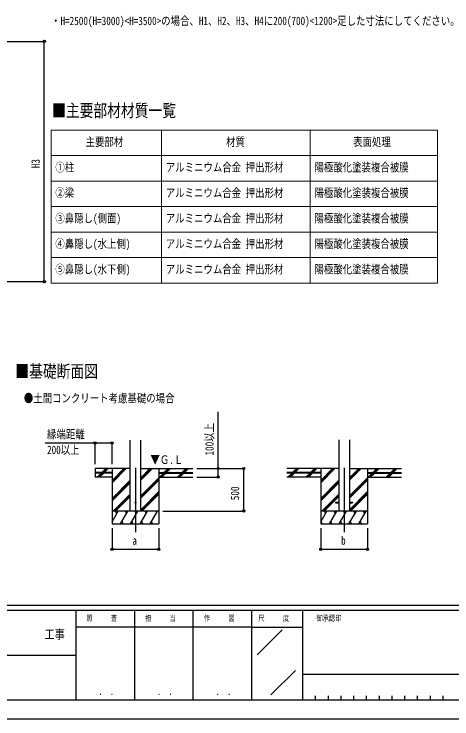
# Model space of a CAD drawing. Units: millimetres, scale not verified. Extents: x -12615 to 12615, y -8910 to 8910.
# Drawn here: x 3160 to 8313, y -8910 to -616 of the extents above; entities that cross this region are included whole.
import ezdxf
from ezdxf.enums import TextEntityAlignment as Align

# ---------------------------------------------------------------- set-up
doc = ezdxf.new("R2010")
doc.units = ezdxf.units.MM
doc.header["$LTSCALE"] = 40
doc.layers.add('0-1_TABLE1', color=7, linetype='Continuous', lineweight=18)
for name, color, linetype in [('0-2_USER1', 3, 'Continuous'), ('0-3_YKK_12', 2, 'Continuous'), ('0-4_YKK_13', 4, 'Continuous'), ('0-5_YKK_A1', 4, 'Continuous'), ('0-6_YKK_D', 6, 'Continuous'), ('0-7_YKK_ZWAK', 7, 'Continuous')]:
    doc.layers.add(name, color=color, linetype=linetype)
doc.styles.add('ＭＳ ゴシック', font='')
doc.styles.get('ＭＳ ゴシック').set_extended_font_data('MS Gothic')

msp = doc.modelspace()

# ---------------------------------------------------------------- linework, layer by layer
at = {"layer": '0-1_TABLE1'}
for p, q in [((3595.06, -1981), (8145.06, -1981)), ((3595.06, -1981), (3595.06, -3781)), ((4895.06, -1981), (4895.06, -3781)), ((6645.06, -1981), (6645.06, -3781)), ((8145.06, -1981), (8145.06, -3781)), ((3595.06, -2281), (8145.06, -2281)), ((3595.06, -2581), (8145.06, -2581)), ((3595.06, -2881), (8145.06, -2881)), ((3595.06, -3181), (8145.06, -3181)), ((3595.06, -3481), (8145.06, -3481)), ((3595.06, -3781), (8145.06, -3781))]:
    msp.add_line(p, q, dxfattribs=at)
at = {"layer": '0-3_YKK_12'}
for p, q in [((4587.06, -5954.79), (4587.06, -6714)), ((7044.06, -5954.79), (7044.06, -6714))]:
    msp.add_line(p, q, dxfattribs=at)
at = {"layer": '0-4_YKK_13'}
for p, q in [((6944.06, -6359.5), (6944.06, -6368.5)), ((6944.06, -6359.5), (6981.56, -6359.5)), ((6944.06, -6368.5), (6981.56, -6368.5)), ((7106.56, -6359.5), (7144.06, -6359.5)), ((7106.56, -6368.5), (7144.06, -6368.5)), ((7144.06, -6359.5), (7144.06, -6368.5))]:
    msp.add_line(p, q, dxfattribs=at)
msp.add_circle((4587.06, -6364), 5, dxfattribs=at)
at = {"layer": '0-5_YKK_A1'}
for p, q in [((4524.56, -6464), (4524.56, -5628.65)), ((4649.56, -6464), (4649.56, -5628.65)), ((6981.56, -5627.65), (6981.56, -6464)), ((7106.56, -5627.65), (7106.56, -6464)), ((4191.02, -6011.5), (4238.52, -5964)), ((4205.17, -6011.5), (4252.67, -5964)), ((4219.31, -6011.5), (4266.81, -5964)), ((4312.06, -5964), (4312.06, -6614)), ((4312.06, -6130.88), (4478.94, -5964)), ((4312.06, -6116.74), (4464.8, -5964)), ((4312.06, -6102.6), (4450.66, -5964)), ((4649.56, -6101.75), (4787.31, -5964)), ((4649.56, -6087.61), (4773.17, -5964)), ((4649.56, -6073.46), (4759.02, -5964)), ((4649.56, -5964), (5262.06, -5964)), ((4862.06, -5964), (4862.06, -6614)), ((4923.66, -6011.5), (4971.16, -5964)), ((4937.8, -6011.5), (4985.3, -5964)), ((4951.94, -6011.5), (4999.44, -5964)), ((5135.79, -6011.5), (5183.29, -5964)), ((5149.93, -6011.5), (5197.43, -5964)), ((5164.07, -6011.5), (5211.57, -5964)), ((6981.56, -5964), (6369.06, -5964)), ((6435.89, -6011.5), (6483.39, -5964)), ((6454.89, -6006.64), (6497.53, -5964)), ((6464.18, -6011.5), (6511.68, -5964)), ((6648.02, -6011.5), (6695.52, -5964)), ((6662.17, -6011.5), (6709.67, -5964)), ((6676.31, -6011.5), (6723.81, -5964)), ((6769.06, -5964), (6769.06, -6614)), ((6769.06, -6130.88), (6935.94, -5964)), ((6769.06, -6116.74), (6921.8, -5964)), ((6769.06, -6102.6), (6907.66, -5964)), ((7106.56, -6101.75), (7244.31, -5964)), ((7106.56, -6087.61), (7230.17, -5964)), ((7106.56, -6073.46), (7216.02, -5964)), ((7106.56, -5964), (7719.06, -5964)), ((7319.06, -5964), (7319.06, -6614)), ((7380.66, -6011.5), (7428.16, -5964)), ((7394.8, -6011.5), (7442.3, -5964)), ((7408.94, -6011.5), (7456.44, -5964)), ((7592.79, -6011.5), (7640.29, -5964)), ((7606.93, -6011.5), (7654.43, -5964)), ((7621.07, -6011.5), (7668.57, -5964)), ((4312.06, -6011.5), (4112.06, -6011.5)), ((4312.06, -6016.5), (4112.06, -6016.5)), ((4139.93, -6062.6), (4186.02, -6016.5)), ((4152.67, -6064), (4200.17, -6016.5)), ((4166.81, -6064), (4214.31, -6016.5)), ((4312.06, -6011.5), (4312.06, -6016.5)), ((4862.06, -6011.5), (5262.06, -6011.5)), ((4862.06, -6011.5), (4862.06, -6016.5)), ((4862.06, -6016.5), (5262.06, -6016.5)), ((4871.16, -6064), (4918.66, -6016.5)), ((4885.3, -6064), (4932.8, -6016.5)), ((4899.44, -6064), (4946.94, -6016.5)), ((5083.29, -6064), (5130.79, -6016.5)), ((5097.43, -6064), (5144.93, -6016.5)), ((5111.57, -6064), (5159.07, -6016.5)), ((6769.06, -6011.5), (6369.06, -6011.5)), ((6769.06, -6016.5), (6369.06, -6016.5)), ((6383.39, -6064), (6430.89, -6016.5)), ((6397.53, -6064), (6445.03, -6016.5)), ((6411.68, -6064), (6459.18, -6016.5)), ((6450.03, -6011.5), (6451.7, -6009.83)), ((6596.93, -6062.6), (6643.02, -6016.5)), ((6609.67, -6064), (6657.17, -6016.5)), ((6623.81, -6064), (6671.31, -6016.5)), ((6769.06, -6011.5), (6769.06, -6016.5)), ((7319.06, -6011.5), (7719.06, -6011.5)), ((7319.06, -6011.5), (7319.06, -6016.5)), ((7319.06, -6016.5), (7719.06, -6016.5)), ((7328.16, -6064), (7375.66, -6016.5)), ((7342.3, -6064), (7389.8, -6016.5)), ((7356.44, -6064), (7403.94, -6016.5)), ((7540.29, -6064), (7587.79, -6016.5)), ((7554.43, -6064), (7601.93, -6016.5)), ((7568.57, -6064), (7616.07, -6016.5)), ((4312.06, -6064), (4112.06, -6064)), ((4312.06, -6314.73), (4524.56, -6102.23)), ((4312.06, -6328.87), (4524.56, -6116.37)), ((4312.06, -6343.01), (4524.56, -6130.51)), ((4649.56, -6285.59), (4862.06, -6073.1)), ((4649.56, -6299.74), (4862.06, -6087.24)), ((4649.56, -6313.88), (4862.06, -6101.38)), ((4862.06, -6064), (5262.06, -6064)), ((6769.06, -6064), (6369.06, -6064)), ((6769.06, -6314.73), (6981.56, -6102.23)), ((6769.06, -6328.87), (6981.56, -6116.37)), ((6769.06, -6343.01), (6981.56, -6130.51)), ((7106.56, -6285.59), (7319.06, -6073.1)), ((7106.56, -6299.74), (7319.06, -6087.24)), ((7106.56, -6313.88), (7319.06, -6101.38)), ((7319.06, -6064), (7719.06, -6064)), ((4324.92, -6464), (4524.56, -6264.36)), ((4339.06, -6464), (4524.56, -6278.5)), ((4353.2, -6464), (4524.56, -6292.64)), ((4649.56, -6447.72), (4862.06, -6235.23)), ((4649.56, -6461.87), (4862.06, -6249.37)), ((4661.57, -6464), (4862.06, -6263.51)), ((6781.92, -6464), (6981.56, -6264.36)), ((6796.06, -6464), (6981.56, -6278.5)), ((6810.2, -6464), (6981.56, -6292.64)), ((7106.56, -6447.72), (7319.06, -6235.23)), ((7106.56, -6461.87), (7319.06, -6249.37)), ((7118.57, -6464), (7319.06, -6263.51)), ((4862.06, -6464), (4312.06, -6464)), ((4312.06, -6589.45), (4384.49, -6464)), ((4369.49, -6489.98), (4354.49, -6464)), ((4413.36, -6614), (4499.96, -6464)), ((4484.96, -6489.98), (4469.96, -6464)), ((4528.83, -6614), (4615.43, -6464)), ((4600.43, -6489.98), (4585.43, -6464)), ((4644.3, -6614), (4730.9, -6464)), ((4715.9, -6489.98), (4700.9, -6464)), ((4759.77, -6614), (4846.37, -6464)), ((4816.37, -6464), (4816.37, -6464)), ((7319.06, -6464), (6769.06, -6464)), ((6769.06, -6589.45), (6841.49, -6464)), ((6826.49, -6489.98), (6811.49, -6464)), ((6870.36, -6614), (6956.96, -6464)), ((6941.96, -6489.98), (6926.96, -6464)), ((6985.83, -6614), (7072.43, -6464)), ((7057.43, -6489.98), (7042.43, -6464)), ((7101.3, -6614), (7187.9, -6464)), ((7172.9, -6489.98), (7157.9, -6464)), ((7216.77, -6614), (7303.37, -6464)), ((7288.37, -6489.98), (7273.37, -6464)), ((4312.06, -6614), (4862.06, -6614)), ((4428.35, -6588.02), (4443.35, -6614)), ((4543.82, -6588.02), (4558.82, -6614)), ((4659.3, -6588.02), (4674.3, -6614)), ((4774.76, -6588.02), (4789.76, -6614)), ((6769.06, -6614), (7319.06, -6614)), ((6769.89, -6588.02), (6784.88, -6614)), ((6885.35, -6588.02), (6900.35, -6614)), ((7000.82, -6588.02), (7015.82, -6614)), ((7116.3, -6588.02), (7131.3, -6614)), ((7231.76, -6588.02), (7246.76, -6614))]:
    msp.add_line(p, q, dxfattribs=at)
msp.add_lwpolyline([(4524.56, -5964), (4112.06, -5964), (4112.06, -6064)], dxfattribs=at)
for centre in [(4177.06, -6009), (4267.06, -6009), (4907.06, -6009), (4997.06, -6009), (5087.06, -6009), (5177.06, -6009), (6454.06, -6009), (6544.06, -6009), (6634.06, -6009), (6724.06, -6009), (7364.06, -6009), (7454.06, -6009), (7544.06, -6009), (7634.06, -6009)]:
    msp.add_circle(centre, 2.5, dxfattribs=at)
at = {"layer": '0-6_YKK_D'}
for p, q in [((2429.09, -936.55), (3516.21, -936.55)), ((3515.21, -3764), (3515.21, -936.55)), ((2429.09, -3764), (3516.21, -3764)), ((4112.06, -5914), (4112.06, -5663)), ((4312.06, -5914), (4312.06, -5663)), ((5312.06, -5964), (5863.06, -5964)), ((5312.06, -5964), (5563.06, -5964)), ((5862.06, -6464), (5862.06, -5964)), ((5312.06, -6064), (5563.06, -6064)), ((4912.06, -6464), (5863.06, -6464)), ((4312.06, -6664), (4312.06, -6915)), ((4862.06, -6664), (4862.06, -6915)), ((6769.06, -6664), (6769.06, -6915)), ((7319.06, -6664), (7319.06, -6915)), ((4312.06, -6914), (4862.06, -6914)), ((6769.06, -6914), (7319.06, -6914))]:
    msp.add_line(p, q, dxfattribs=at)
for points in [[(5562.06, -6064), (5562.06, -5964), (5562.06, -5296.8)], [(4312.06, -5664), (4112.06, -5664), (3523.46, -5664)]]:
    msp.add_lwpolyline(points, dxfattribs=at)
for centre in [(3515.21, -936.55), (3515.21, -3764), (4112.06, -5664), (4312.06, -5664), (5562.06, -5964), (5862.06, -5964), (5562.06, -6064), (5862.06, -6464), (4312.06, -6914), (4862.06, -6914), (6769.06, -6914), (7319.06, -6914)]:
    msp.add_circle(centre, 12.75, dxfattribs=at)
at = {"layer": '0-7_YKK_ZWAK'}
for p, q in [((11685.06, -7575), (-11714.94, -7575)), ((3885.06, -7635), (-14.94, -7635)), ((4575.06, -7635), (4575.06, -8685)), ((5265.06, -7635), (5265.06, -8685)), ((5955.06, -7635), (5955.06, -8685)), ((6555.06, -7635), (5955.06, -7635)), ((9652.56, -7635), (6555.06, -7635)), ((6555.06, -7635), (6555.06, -8685)), ((5955.06, -7830), (3885.06, -7830)), ((5955.06, -7830), (6555.06, -7830)), ((6021.31, -8154.87), (6315.11, -7861.08)), ((-14.94, -8160), (3885.06, -8160)), ((6182.02, -8627.97), (6470.68, -8339.3)), ((6555.06, -8385), (9652.56, -8385)), ((-14.94, -8685), (3885.06, -8685)), ((3885.06, -8685), (5955.06, -8685)), ((5955.06, -8685), (6555.06, -8685)), ((6555.06, -8685), (9652.56, -8685)), ((6705.06, -8640), (6705.06, -8685)), ((6855.06, -8640), (6855.06, -8685)), ((7005.06, -8640), (7005.06, -8685)), ((7155.06, -8640), (7155.06, -8685)), ((7305.06, -8640), (7305.06, -8685)), ((7455.06, -8640), (7455.06, -8685)), ((7605.06, -8640), (7605.06, -8685)), ((7755.06, -8640), (7755.06, -8685)), ((7905.06, -8640), (7905.06, -8685)), ((8055.06, -8640), (8055.06, -8685)), ((8205.06, -8640), (8205.06, -8685))]:
    msp.add_line(p, q, dxfattribs=at)
msp.add_lwpolyline([(-12615, -8910), (12615, -8910), (12615, 8910), (-12615, 8910)], close=True, dxfattribs=at)
msp.add_lwpolyline([(5955.06, -7635), (3885.06, -7635), (3885.06, -8685)], dxfattribs=at)

# ---------------------------------------------------------------- texts
at = {"layer": '0-1_TABLE1', "style": 'ＭＳ ゴシック', "width": 0.8}
for s, p in [('主要部材', (4000.26, -2198.5)), ('材質', (5654.86, -2198.5)), ('表面処理', (7150.26, -2198.5)), ('①柱', (3645.06, -2498.5)), ('アルミニウム合金 押出形材', (4945.06, -2498.5)), ('陽極酸化塗装複合被膜', (6695.06, -2498.5)), ('②梁', (3645.06, -2798.5)), ('アルミニウム合金 押出形材', (4945.06, -2798.5)), ('陽極酸化塗装複合被膜', (6695.06, -2798.5)), ('③鼻隠し(側面)', (3645.06, -3098.5)), ('アルミニウム合金 押出形材', (4945.06, -3098.5)), ('陽極酸化塗装複合被膜', (6695.06, -3098.5)), ('④鼻隠し(水上側)', (3645.06, -3398.5)), ('アルミニウム合金 押出形材', (4945.06, -3398.5)), ('陽極酸化塗装複合被膜', (6695.06, -3398.5)), ('⑤鼻隠し(水下側)', (3645.06, -3698.5)), ('アルミニウム合金 押出形材', (4945.06, -3698.5)), ('陽極酸化塗装複合被膜', (6695.06, -3698.5))]:
    msp.add_text(s, height=98.97, dxfattribs=at).set_placement(p, align=Align.BOTTOM_LEFT)
at = {"layer": '0-2_USER1', "style": 'ＭＳ ゴシック', "width": 0.8}
for s, height, p in [('・H=2500(H=3000)<H=3500>の場合、H1、H2、H3、H4に200(700)<1200>足した寸法にしてください。', 98.97, (3595.06, -774.77)), ('■主要部材材質一覧', 148.5, (3607.1, -1869.81)), ('■基礎断面図', 148.5, (3175.11, -4937.86)), ('●土間コンクリート考慮基礎の場合', 98.97, (3274.3, -5215.4))]:
    msp.add_text(s, height=height, dxfattribs=at).set_placement(p, align=Align.BOTTOM_LEFT)
at = {"layer": '0-5_YKK_A1', "style": 'ＭＳ ゴシック', "width": 0.8}
msp.add_text('▼Ｇ.Ｌ', height=98.97, dxfattribs=at).set_placement((4764.23, -5939.5), align=Align.BOTTOM_LEFT)
at = {"layer": '0-6_YKK_D', "style": 'ＭＳ ゴシック', "width": 0.8}
for s, p in [('H3', (3491.21, -2429.48)), ('100以上', (5538.06, -5810.4)), ('500', (5838.06, -6336.4))]:
    msp.add_text(s, height=98.97, rotation=90, dxfattribs=at).set_placement(p, align=Align.BOTTOM_LEFT)
for s, p in [('縁端距離', (3547.46, -5640)), ('200以上', (3547.46, -5823)), ('a', (4551.06, -6890)), ('b', (7008.06, -6890))]:
    msp.add_text(s, height=98.97, dxfattribs=at).set_placement(p, align=Align.BOTTOM_LEFT)
at = {"layer": '0-7_YKK_ZWAK', "style": 'ＭＳ ゴシック', "width": 0.8}
for s, height, p in [('照     査', 65.98, (4009.26, -7777.5)), ('担     当', 65.98, (4701.66, -7777.5)), ('作     図', 65.98, (5391.66, -7777.5)), ('尺     度', 65.98, (6034.26, -7777.5)), ('御承認印', 65.98, (6717.41, -7777.5)), ('工事', 110, (3517, -8002.39)), ('． ．', 77.75, (4155, -8653.06)), ('． ．', 77.75, (4845, -8653.06)), ('． ．', 77.75, (5535, -8653.06))]:
    msp.add_text(s, height=height, dxfattribs=at).set_placement(p, align=Align.BOTTOM_LEFT)

doc.saveas('drawing.dxf')
